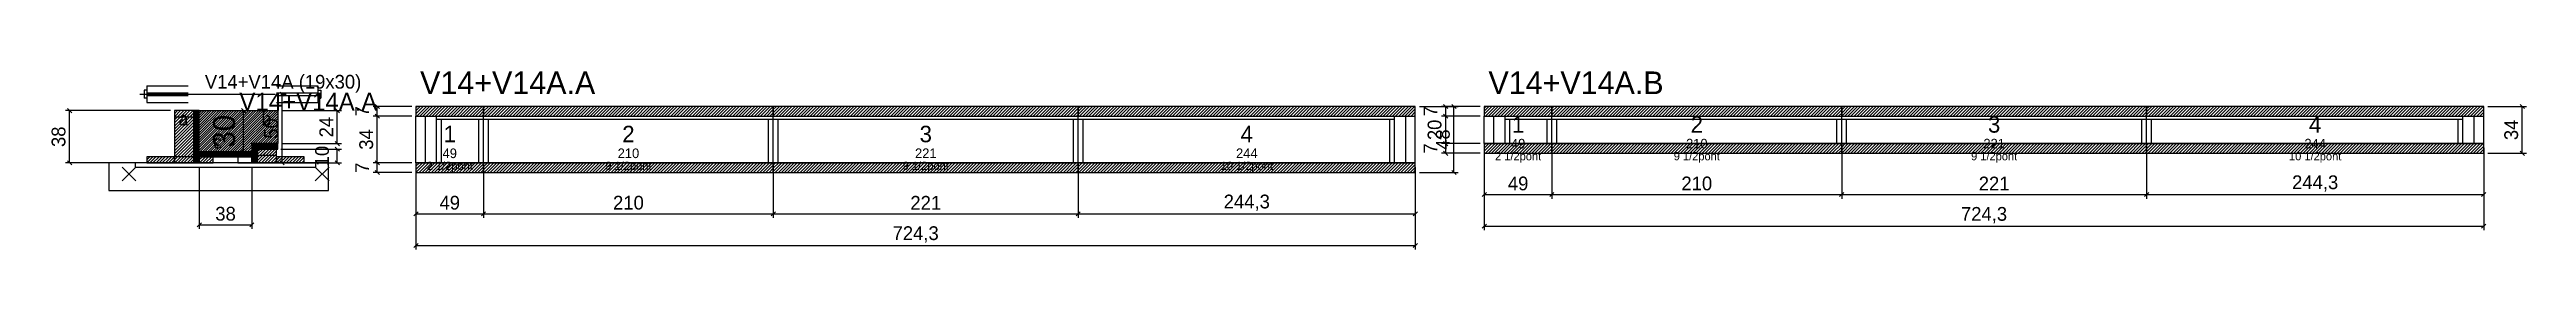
# Model space of a CAD drawing. Extents: x -69 to 1727, y -97 to 32.
import ezdxf
from ezdxf.enums import TextEntityAlignment as Align

# ---------------------------------------------------------------- set-up
doc = ezdxf.new("R2010")
doc.units = 0
for name, color, linetype in [('5', 5, 'Continuous'), ('barrote', 126, 'Continuous'), ('CONCRETO', 251, 'Continuous'), ('COTA', 241, 'Continuous'), ('Cota Seção (2x)', 241, 'Continuous'), ('detalhes', 7, 'Continuous'), ('Hachura', 251, 'Continuous'), ('Madeira', 126, 'Continuous'), ('NOMENCLATURA', 7, 'Continuous'), ('Painéis', 200, 'Continuous'), ('presilha', 224, 'Continuous'), ('SARR_2.2x7', 40, 'Continuous'), ('SARR_3.5x7', 81, 'Continuous'), ('SCO-___-LAJ', 224, 'Continuous'), ('TENSOR', 224, 'Continuous'), ('texto', 7, 'Continuous'), ('Texto Seção', 7, 'Continuous')]:
    doc.layers.add(name, color=color, linetype=linetype)
doc.dimstyles.new('PAINEL', dxfattribs={"dimtxt": 10, "dimasz": 3, "dimexe": 3, "dimexo": 3, "dimgap": 3, "dimtad": 1, "dimblk": 'OBLIQUE', "dimblk1": 'OBLIQUE', "dimcen": 2.5, "dimclrd": 4, "dimclre": 4, "dimclrt": 240, "dimazin": 3, "dimtfac": 1, "dimtmove": 0, "dimatfit": 3})
doc.dimstyles.new('SECAO2X', dxfattribs={"dimtxt": 16, "dimasz": 3, "dimexe": 3, "dimexo": 3, "dimgap": 3, "dimtad": 1, "dimblk": 'OBLIQUE', "dimblk1": 'OBLIQUE', "dimcen": 2.5, "dimclrd": 4, "dimclre": 4, "dimclrt": 240, "dimazin": 3, "dimtfac": 1, "dimtmove": 0, "dimatfit": 3})

# ---------------------------------------------------------------- blocks, each defined once
blk = doc.blocks.new('_OBLIQUE')
at = {"color": 0, "linetype": 'BYBLOCK'}
blk.add_line((-0.5, -0.5), (0.5, 0.5), dxfattribs=at)

msp = doc.modelspace()

# ---------------------------------------------------------------- hatches: boundary and pattern name
at = {"layer": 'COTA'}
h = msp.add_hatch(dxfattribs=at)
h.set_pattern_fill('ANSI31', scale=0.4)
h.paths.add_polyline_path([(40, -26), (40, 4), (97, 4), (97, -20), (78, -20), (78, -26)])
h = msp.add_hatch(dxfattribs=at)
h.set_pattern_fill('ANSI31', scale=0.5)
h.paths.add_polyline_path([(197, 0), (246, 0), (246, 7), (197, 7)])
h = msp.add_hatch(dxfattribs=at)
h.set_pattern_fill('ANSI31', scale=0.5)
h.paths.add_polyline_path([(246, 0), (456, 0), (456, 7), (246, 7)])
h = msp.add_hatch(dxfattribs=at)
h.set_pattern_fill('ANSI31', scale=0.5)
h.paths.add_polyline_path([(456, 0), (677, 0), (677, 7), (456, 7)])
h = msp.add_hatch(dxfattribs=at)
h.set_pattern_fill('ANSI31', scale=0.5)
h.paths.add_polyline_path([(677, 0), (921.3, 0), (921.3, 7), (677, 7)])
h = msp.add_hatch(dxfattribs=at)
h.set_pattern_fill('ANSI31', scale=0.5)
h.paths.add_polyline_path([(971.3, 0), (1020.3, 0), (1020.3, 7), (971.3, 7)])
h = msp.add_hatch(dxfattribs=at)
h.set_pattern_fill('ANSI31', scale=0.5)
h.paths.add_polyline_path([(1020.3, 0), (1230.3, 0), (1230.3, 7), (1020.3, 7)])
h = msp.add_hatch(dxfattribs=at)
h.set_pattern_fill('ANSI31', scale=0.5)
h.paths.add_polyline_path([(1230.3, 0), (1451.3, 0), (1451.3, 7), (1230.3, 7)])
h = msp.add_hatch(dxfattribs=at)
h.set_pattern_fill('ANSI31', scale=0.5)
h.paths.add_polyline_path([(1451.3, 0), (1695.6, 0), (1695.6, 7), (1451.3, 7)])
h = msp.add_hatch(dxfattribs=at)
h.set_pattern_fill('ANSI31', scale=0.5)
h.paths.add_polyline_path([(197, -41), (246, -41), (246, -34), (197, -34)])
h = msp.add_hatch(dxfattribs=at)
h.set_pattern_fill('ANSI31', scale=0.5)
h.paths.add_polyline_path([(246, -41), (456, -41), (456, -34), (246, -34)])
h = msp.add_hatch(dxfattribs=at)
h.set_pattern_fill('ANSI31', scale=0.5)
h.paths.add_polyline_path([(456, -41), (677, -41), (677, -34), (456, -34)])
h = msp.add_hatch(dxfattribs=at)
h.set_pattern_fill('ANSI31', scale=0.5)
h.paths.add_polyline_path([(677, -41), (921.3, -41), (921.3, -34), (677, -34)])
h = msp.add_hatch(dxfattribs=at)
h.set_pattern_fill('ANSI31', scale=0.5)
h.paths.add_polyline_path([(971.3, -27), (1020.3, -27), (1020.3, -20), (971.3, -20)])
h = msp.add_hatch(dxfattribs=at)
h.set_pattern_fill('ANSI31', scale=0.5)
h.paths.add_polyline_path([(1020.3, -27), (1230.3, -27), (1230.3, -20), (1020.3, -20)])
h = msp.add_hatch(dxfattribs=at)
h.set_pattern_fill('ANSI31', scale=0.5)
h.paths.add_polyline_path([(1230.3, -27), (1451.3, -27), (1451.3, -20), (1230.3, -20)])
h = msp.add_hatch(dxfattribs=at)
h.set_pattern_fill('ANSI31', scale=0.5)
h.paths.add_polyline_path([(1451.3, -27), (1695.6, -27), (1695.6, -20), (1451.3, -20)])
at = {"layer": 'Hachura'}
h = msp.add_hatch(dxfattribs=at)
h.set_pattern_fill('ANSI31', scale=0.5)
h.paths.add_polyline_path([(22, -34), (36, -34), (36, 4), (22, 4)])
h = msp.add_hatch(dxfattribs=at)
h.set_pattern_fill('ANSI31', scale=0.5)
h.paths.add_polyline_path([(22, -0.4), (36, -0.4), (36, 4), (22, 4)])
h = msp.add_hatch(dxfattribs=at)
h.set_pattern_fill('SOLID')
h.paths.add_polyline_path([(36, -34), (40, -34), (40, 4), (36, 4)])
h = msp.add_hatch(dxfattribs=at)
h.set_pattern_fill('ANSI31', scale=0.5)
h.paths.add_polyline_path([(2, -34), (22, -34), (22, -29.6), (2, -29.6)])
h = msp.add_hatch(dxfattribs=at)
h.set_pattern_fill('SOLID')
h.paths.add_polyline_path([(40, -29.6), (78, -29.6), (78, -26), (40, -26)])
h = msp.add_hatch(dxfattribs=at)
h.set_pattern_fill('ANSI31', scale=0.5)
h.paths.add_polyline_path([(40, -34), (50, -34), (50, -29.6), (40, -29.6)])
h = msp.add_hatch(dxfattribs=at)
h.set_pattern_fill('SOLID')
h.paths.add_polyline_path([(78, -24), (97, -24), (97, -20), (78, -20)])
h = msp.add_hatch(dxfattribs=at)
h.set_pattern_fill('SOLID')
h.paths.add_polyline_path([(78, -34), (82, -34), (82, -24), (78, -24)])
h = msp.add_hatch(dxfattribs=at)
h.set_pattern_fill('ANSI31', scale=0.5)
h.paths.add_polyline_path([(82, -34), (96, -34), (96, -24), (82, -24)])
h = msp.add_hatch(dxfattribs=at)
h.set_pattern_fill('ANSI31', scale=0.5)
h.paths.add_polyline_path([(82, -28.4), (96, -28.4), (96, -24), (82, -24)])
h = msp.add_hatch(dxfattribs=at)
h.set_pattern_fill('ANSI31', scale=0.5)
h.paths.add_polyline_path([(96, -34), (116, -34), (116, -29.6), (96, -29.6)])

# ---------------------------------------------------------------- linework, layer by layer
for p, q in [((0, 19), (0, 13)), ((2, 19), (0, 19)), ((2, 22), (32, 22)), ((2, 22), (2, 10)), ((96, 22), (126, 22)), ((126, 22), (126, 10)), ((126, 19), (128, 19)), ((128, 19), (128, 13)), ((2, 13), (0, 13)), ((2, 17), (32, 17)), ((2, 15), (32, 15)), ((2, 10), (32, 10)), ((96, 17), (126, 17)), ((96, 15), (126, 15)), ((96, 10), (126, 10)), ((126, 13), (128, 13))]:
    msp.add_line(p, q)
at = {"layer": 'barrote'}
msp.add_lwpolyline([(-25.5, -54), (133.5, -54), (133.5, -34), (-25.5, -34)], close=True, dxfattribs=at)
at = {"layer": 'CONCRETO'}
msp.add_lwpolyline([(40, -26), (40, 4), (97, 4), (97, -20), (78, -20), (78, -26)], close=True, dxfattribs=at)
at = {"layer": 'Madeira'}
for points in [[(22, -34), (36, -34), (36, 4), (22, 4)], [(22, -0.4), (36, -0.4), (36, 4), (22, 4)], [(2, -34), (22, -34), (22, -29.6), (2, -29.6)], [(22, -34), (36, -34), (36, -29.6), (22, -29.6)], [(40, -34), (50, -34), (50, -29.6), (40, -29.6)], [(68, -34), (78, -34), (78, -29.6), (68, -29.6)], [(82, -34), (96, -34), (96, -24), (82, -24)], [(82, -28.4), (96, -28.4), (96, -24), (82, -24)], [(96, -34), (116, -34), (116, -29.6), (96, -29.6)]]:
    msp.add_lwpolyline(points, close=True, dxfattribs=at)
at = {"layer": 'Painéis'}
for p, q in [((197, 0), (246, 0)), ((197, -34), (197, 0)), ((246, -34), (246, 0)), ((246, -34), (246, 0)), ((246, 0), (456, 0)), ((246, -34), (246, 0)), ((456, -34), (456, 0)), ((456, -34), (456, 0)), ((456, 0), (677, 0)), ((456, -34), (456, 0)), ((677, -34), (677, 0)), ((677, -34), (677, 0)), ((677, 0), (921.3, 0)), ((677, -34), (677, 0)), ((921.3, -34), (921.3, 0)), ((971.3, 0), (1020.3, 0)), ((971.3, -20), (971.3, 0)), ((1020.3, -20), (1020.3, 0)), ((1020.3, -20), (1020.3, 0)), ((1020.3, 0), (1230.3, 0)), ((1020.3, -20), (1020.3, 0)), ((1230.3, -20), (1230.3, 0)), ((1230.3, -20), (1230.3, 0)), ((1230.3, 0), (1451.3, 0)), ((1230.3, -20), (1230.3, 0)), ((1451.3, -20), (1451.3, 0)), ((1451.3, -20), (1451.3, 0)), ((1451.3, 0), (1695.6, 0)), ((1451.3, -20), (1451.3, 0)), ((1695.6, -20), (1695.6, 0)), ((197, -34), (246, -34)), ((246, -34), (456, -34)), ((456, -34), (677, -34)), ((677, -34), (921.3, -34)), ((971.3, -20), (1020.3, -20)), ((1020.3, -20), (1230.3, -20)), ((1230.3, -20), (1451.3, -20)), ((1451.3, -20), (1695.6, -20))]:
    msp.add_line(p, q, dxfattribs=at)
for points in [[(36, -34), (40, -34), (40, 4), (36, 4)], [(40, -29.6), (78, -29.6), (78, -26), (40, -26)], [(78, -24), (97, -24), (97, -20), (78, -20)], [(78, -34), (82, -34), (82, -24), (78, -24)]]:
    msp.add_lwpolyline(points, close=True, dxfattribs=at)
at = {"layer": 'presilha'}
for p, q in [((-16, -47), (-6, -37)), ((-16, -37), (-6, -47)), ((124, -47), (134, -37)), ((124, -37), (134, -47))]:
    msp.add_line(p, q, dxfattribs=at)
at = {"layer": 'SARR_2.2x7'}
for p, q in [((204, -34), (204, 0)), ((914.3, -34), (914.3, 0)), ((978.3, -20), (978.3, 0)), ((1688.6, -20), (1688.6, 0)), ((212, -2.2), (246, -2.2)), ((246, -2.2), (456, -2.2)), ((456, -2.2), (677, -2.2)), ((677, -2.2), (906.3, -2.2)), ((986.3, -2.2), (1020.3, -2.2)), ((1020.3, -2.2), (1230.3, -2.2)), ((1230.3, -2.2), (1451.3, -2.2)), ((1451.3, -2.2), (1680.6, -2.2))]:
    msp.add_line(p, q, dxfattribs=at)
at = {"layer": 'SARR_3.5x7'}
for p, q in [((212, -34), (212, 0)), ((246, -34), (246, 0)), ((246, -34), (246, 0)), ((456, -34), (456, 0)), ((456, -34), (456, 0)), ((677, -34), (677, 0)), ((677, -34), (677, 0)), ((906.3, -34), (906.3, 0)), ((986.3, -20), (986.3, 0)), ((1020.3, -20), (1020.3, 0)), ((1020.3, -20), (1020.3, 0)), ((1230.3, -20), (1230.3, 0)), ((1230.3, -20), (1230.3, 0)), ((1451.3, -20), (1451.3, 0)), ((1451.3, -20), (1451.3, 0)), ((1680.6, -20), (1680.6, 0)), ((215.5, -34), (215.5, -2.2)), ((242.5, -34), (242.5, -2.2)), ((249.5, -34), (249.5, -2.2)), ((452.5, -34), (452.5, -2.2)), ((459.5, -34), (459.5, -2.2)), ((673.5, -34), (673.5, -2.2)), ((680.5, -34), (680.5, -2.2)), ((902.8, -34), (902.8, -2.2)), ((989.8, -20), (989.8, -2.2)), ((1016.8, -20), (1016.8, -2.2)), ((1023.8, -20), (1023.8, -2.2)), ((1226.8, -20), (1226.8, -2.2)), ((1233.8, -20), (1233.8, -2.2)), ((1447.8, -20), (1447.8, -2.2)), ((1454.8, -20), (1454.8, -2.2)), ((1677.1, -20), (1677.1, -2.2)), ((212, -34), (215.5, -34)), ((242.5, -34), (246, -34)), ((246, -34), (249.5, -34)), ((452.5, -34), (456, -34)), ((456, -34), (459.5, -34)), ((673.5, -34), (677, -34)), ((677, -34), (680.5, -34)), ((902.8, -34), (906.3, -34)), ((986.3, -20), (989.8, -20)), ((1016.8, -20), (1020.3, -20)), ((1020.3, -20), (1023.8, -20)), ((1226.8, -20), (1230.3, -20)), ((1230.3, -20), (1233.8, -20)), ((1447.8, -20), (1451.3, -20)), ((1451.3, -20), (1454.8, -20)), ((1677.1, -20), (1680.6, -20))]:
    msp.add_line(p, q, dxfattribs=at)
at = {"layer": 'SCO-___-LAJ'}
for points in [[(197, 0), (246, 0), (246, 7), (197, 7)], [(246, 0), (456, 0), (456, 7), (246, 7)], [(456, 0), (677, 0), (677, 7), (456, 7)], [(677, 0), (921.3, 0), (921.3, 7), (677, 7)], [(971.3, 0), (1020.3, 0), (1020.3, 7), (971.3, 7)], [(1020.3, 0), (1230.3, 0), (1230.3, 7), (1020.3, 7)], [(1230.3, 0), (1451.3, 0), (1451.3, 7), (1230.3, 7)], [(1451.3, 0), (1695.6, 0), (1695.6, 7), (1451.3, 7)], [(-6.5, -37.2), (124.5, -37.2), (124.5, -34), (-6.5, -34)], [(197, -41), (246, -41), (246, -34), (197, -34)], [(246, -41), (456, -41), (456, -34), (246, -34)], [(456, -41), (677, -41), (677, -34), (456, -34)], [(677, -41), (921.3, -41), (921.3, -34), (677, -34)], [(971.3, -27), (1020.3, -27), (1020.3, -20), (971.3, -20)], [(1020.3, -27), (1230.3, -27), (1230.3, -20), (1020.3, -20)], [(1230.3, -27), (1451.3, -27), (1451.3, -20), (1230.3, -20)], [(1451.3, -27), (1695.6, -27), (1695.6, -20), (1451.3, -20)]]:
    msp.add_lwpolyline(points, close=True, dxfattribs=at)
at = {"layer": 'TENSOR'}
msp.add_line((-3, 16), (95, 16), dxfattribs=at)

# ---------------------------------------------------------------- texts
at = {"layer": '5'}
for s, height, p in [('1', 12, (995.8, -6)), ('2', 12, (1125.3, -6)), ('3', 12, (1340.8, -6)), ('4', 12, (1573.45, -6)), ('1', 12, (221.5, -13)), ('2', 12, (351, -13)), ('3', 12, (566.5, -13)), ('4', 12, (799.15, -13)), ('49', 7, (995.8, -20)), ('210', 7, (1125.3, -20)), ('221', 7, (1340.8, -20)), ('244', 7, (1573.45, -20)), ('49', 7, (221.5, -27)), ('210', 7, (351, -27)), ('221', 7, (566.5, -27)), ('244', 7, (799.15, -27))]:
    msp.add_text(s, height=height, dxfattribs=at).set_placement(p, align=Align.MIDDLE_CENTER)
at = {"layer": 'detalhes'}
for s, p in [('a', (25, -6.7)), ('b', (85, -6.7)), ('c', (50, -23.5))]:
    msp.add_text(s, height=9.6, dxfattribs=at).set_placement(p)
at = {"layer": 'NOMENCLATURA'}
for s, p in [('V14+V14A.A', (200, 16)), ('V14+V14A.B', (974.3, 16))]:
    msp.add_text(s, height=16.5, dxfattribs=at).set_placement(p)
at = {"layer": 'texto', "char_height": 6, "attachment_point": 5}
for s, insert in [('2 1/2pont', (221.5, -37)), ('9 1/2pont', (351, -37)), ('9 1/2pont', (566.5, -37)), ('10 1/2pont', (799.15, -37)), ('2 1/2pont', (995.8, -30)), ('9 1/2pont', (1125.3, -30)), ('9 1/2pont', (1340.8, -30)), ('10 1/2pont', (1573.45, -30))]:
    msp.add_mtext(s, dxfattribs=dict(at, insert=insert))
at = {"layer": 'Texto Seção'}
for s, height, p in [('V14+V14A (19x30)', 10, (44, 20)), ('V14+V14A.A', 13, (69, 4))]:
    msp.add_text(s, height=height, dxfattribs=at).set_placement(p)

# ---------------------------------------------------------------- dimensions: what is measured, and where the dimension line sits
at = {"layer": 'COTA'}
for base, p1, p2 in [((-54, -34), (2, -34), (22, 4)), ((100, -34), (96, -34), (96, 16)), ((140, -20), (97, -20), (97, 4)), ((169, 0), (197, 0), (197, 7)), ((169, -34), (197, -34), (197, 0)), ((949.3, -41), (921.3, -41), (921.3, 7)), ((943.3, 0), (971.3, 0), (971.3, 7)), ((943.3, -20), (971.3, -20), (971.3, 0)), ((1723.6, -27), (1695.6, -27), (1695.6, 7)), ((140, -34), (96, -34), (96, -24)), ((169, -41), (197, -41), (197, -34)), ((943.3, -27), (971.3, -27), (971.3, -20))]:
    msp.add_linear_dim(base=base, p1=p1, p2=p2, angle=90, dimstyle='PAINEL', dxfattribs=at).render()
for base, p1, p2 in [((40, -79), (40, -34), (78, -34)), ((197, -71), (197, -34), (246, -34)), ((197, -94), (197, -34), (921.3, -34)), ((246, -71), (246, -34), (456, -34)), ((456, -71), (456, -34), (677, -34)), ((677, -71), (677, -34), (921.3, -34)), ((971.3, -57), (971.3, -20), (1020.3, -20)), ((971.3, -80), (971.3, -20), (1695.6, -20)), ((1020.3, -57), (1020.3, -20), (1230.3, -20)), ((1230.3, -57), (1230.3, -20), (1451.3, -20)), ((1451.3, -57), (1451.3, -20), (1695.6, -20))]:
    msp.add_linear_dim(base=base, p1=p1, p2=p2, dimstyle='PAINEL', dxfattribs=at).render()
at = {"layer": 'Cota Seção (2x)'}
msp.add_linear_dim(base=(72, -26), p1=(40, -26), p2=(40, 4), angle=90, dimstyle='SECAO2X', dxfattribs=at).render()

doc.saveas('drawing.dxf')
